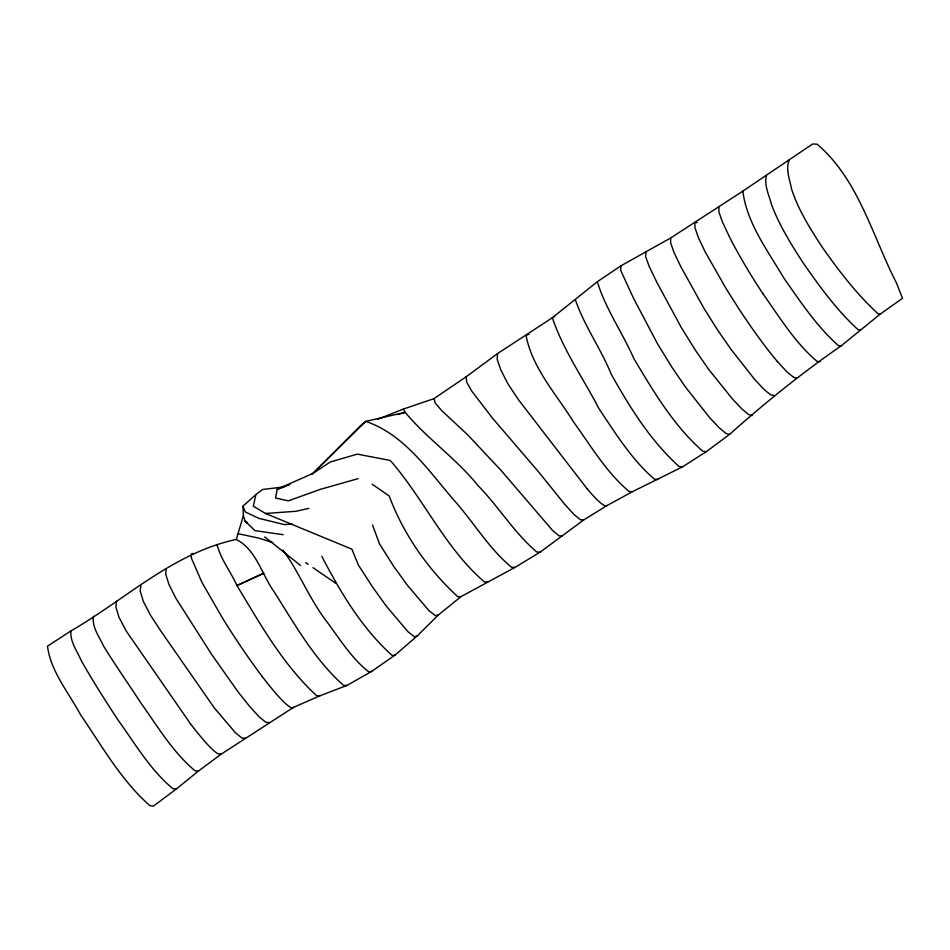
<?xml version="1.0" encoding="UTF-8"?>
<svg xmlns="http://www.w3.org/2000/svg" width="950" height="950" viewBox="0 0 950 950"><rect width="100%" height="100%" fill="white"/><g stroke="black" fill="none" stroke-linecap="round" stroke-linejoin="round"><path stroke-width="1.43" d="M742.841 191.14C746.842 223.131 767.719 250.646 783.726 277.863C800.375 301.577 816.62 326.361 838.494 345.657L841.201 345.824L880.306 314.058L902.5 298.3L896.527 283.1C872.492 236.396 858.717 179.55 817.119 144.21L812.642 143.972L742.841 191.14L670.748 237.928L620.837 265.869L597.336 281.723L552.366 317.728L497.491 353.626L466.248 376.723L433.972 398.632L403.287 409.106L377.483 419.342M620.837 265.869L620.742 270.477L633.602 298.454L657.495 343.758L671.769 367.021L685.639 387.291L709.804 417.846L719.114 427.69L725.883 433.39L729.553 434.399C765.106 402.705 802.014 372.911 841.201 345.824M670.748 237.928L670.593 242.701L673.977 252.451L681.079 267.164L703.95 308.322L717.428 329.757L730.823 349.089L754.621 379.383L763.895 389.31L770.604 394.832L774.25 395.497M346.964 685.425L343.674 685.484C314.308 659.395 294.738 624.209 273.849 591.387C261.725 574.263 256.144 549.492 236.265 539.469C173.185 552.829 125.412 599.521 70.941 630.907C69.825 641.618 77.128 650.928 81.094 660.345C92.649 680.806 105.319 700.613 118.204 720.266C135.221 743.874 150.326 769.951 172.947 788.761L176.391 788.951L198.526 770.972L221.457 753.967L293.609 707.299L319.96 695.768L346.964 685.425L371.759 671.353L395.188 654.977L417.192 635.966L438.259 615.054L461.059 596.588L514.947 567.411L539.933 552.271L583.597 520.042L607.181 505.459L632.451 491.661L682.373 466.937L706.159 451.749L729.553 434.399M497.491 353.626L497.242 359.539L500.864 370.013L507.977 383.942L518.747 400.104L587.468 489.238M645.929 252.142L645.608 256.571L649.194 266.463L656.901 282.411L681.15 327.263L695.068 349.754L708.664 369.36L732.509 399.059L741.76 408.821L748.517 414.509L752.21 415.589M166.191 568.646L165.716 574.109L168.91 584.357L175.952 598.393L211.779 654.597L238.165 692.039L249.779 706.574L259.255 716.918L265.941 722.368L269.384 722.558M93.528 616.265C91.651 627.059 99.275 636.559 103.467 645.881C115.318 665.249 128.428 683.798 140.79 702.846C157.629 726.322 172.662 752.174 195.118 770.83L198.526 770.972M116.553 601.303L115.864 606.943L118.987 617.239L126.255 631.097L190.309 723.544M140.873 585.354L140.173 590.983L143.284 601.303L150.492 615.208L161.31 631.75L214.189 707.738L235.279 732.604L241.965 738.067L245.409 738.257M766.424 175.429C763.871 185.333 769.156 195.142 771.495 204.571C779.19 225.019 790.756 243.639 802.512 261.951C819.232 285.914 836.475 310.056 858.194 329.793L860.474 329.935M289.762 484.69L282.815 487.065L262.509 489.499L255.894 494.558L253.329 506.219L265.525 513.475L351.88 549.159L358.423 565.131L372.59 587.017L386.472 606.326L407.989 631.738L414.414 636.797L417.192 635.966M236.265 539.469L243.378 515.707L242.963 506.172L255.894 494.558M789.355 159.695C785.187 169.017 789.818 179.324 791.469 188.717C798.071 209.428 809.744 227.905 821.453 246.05C838.339 270.216 856.449 293.966 878.251 313.928L880.306 314.058M176.391 788.951L153.52 806.028L149.993 805.731C121.066 780.389 101.935 745.916 80.382 714.507C68.638 692.562 50.682 671.413 47.5 646.178L70.941 630.907M554.776 316.516L552.366 317.728C563.148 350.075 583.383 378.563 599.011 408.749C615.612 433.449 631.619 459.539 654.372 479.133L657.744 479.512M319.96 695.768L316.516 695.59C283.088 664.786 260.288 624.162 236.989 585.568L263.649 573.254L236.989 585.568C230.779 571.769 220.756 559.312 217.004 544.564M282.815 487.065L277.21 489.226L275.559 498.026L288.42 500.84L320.162 489.404L358.15 478.634M529.138 334.198L526.027 335.326C532.214 368.173 556.427 394.25 573.598 422.002C590.912 445.906 606.219 472.257 629.043 491.447L632.451 491.661M285.546 486.317L277.21 489.226L312.966 473.385L330.327 461.997L357.307 454.124L390.248 460.465C423.938 498.952 445.099 548.15 484.405 581.899L487.813 581.994M398.098 414.532L405.187 412.348C427.156 438.817 456.226 458.446 477.826 485.414C498.631 506.54 514.104 532.772 536.774 551.986L539.933 552.271M308.833 508.369L295.961 511.278L265.525 513.475M395.188 654.977L392.303 655.631C362.009 628.354 340.373 592.254 321.812 556.284M438.259 615.054L435.314 615.624L428.854 610.529L407.538 585.438L393.775 566.485L379.561 543.982L372.495 525.006M371.759 671.353L368.766 671.864C351.464 658.267 339.756 639.053 326.788 621.585C309.498 599.319 299.44 572.434 282.886 549.967M291.923 523.889L284.703 524.649L258.887 518.356L245.373 512.014L242.963 506.172M461.059 596.588L457.829 596.731C427.797 569.204 403.477 534.173 389.168 495.959L372.115 484.168M514.947 567.411L511.575 567.281C488.383 548.126 473.124 521.289 453.043 499.13C427.785 469.692 404.082 434.483 365.774 421.361L359.836 426.348L311.968 474.359L365.774 421.361L405.187 412.348L403.287 409.106M221.457 753.967L218.013 753.789A88.552 10.355 56.8 0 1 190.321 723.579M697.193 222.644L694.889 222.526L694.913 227.608L698.416 237.619L705.161 251.869L726.679 289.584L739.729 310.104A92.696 10.984 56.8 0 0 777.48 361.677M820.373 361.641L817.154 361.463C794.948 342.665 779.582 317.205 762.909 293.681M562.079 536.085L559.028 535.776L552.472 530.337L500.959 470.298L467.661 434.815L441.726 410.626L435.183 402.942L433.972 398.632M583.597 520.042L580.296 519.674L573.669 514.176L564.336 503.844L538.959 472.328L492.468 418.131L471.58 390.866L466.581 381.936L466.248 376.723M682.373 466.937L679.048 466.486C650.56 440.8 629.862 407.455 611.242 374.241C600.911 348.697 584.262 325.945 575.415 299.879M283.136 534.696L255.027 530.646L245.159 521.217L243.378 515.707M706.159 451.749L702.691 451.155C673.526 425.529 653.398 391.305 633.709 358.269C622.369 332.488 605.471 308.691 597.336 281.723M237.856 533.627L258.709 538.104L272.757 542.557M247.582 522.88L245.159 521.217L247.475 523.07M305.71 562.697L308.133 564.347M312.978 567.673L335.979 583.431M264.789 536.904L300.568 565.511M793.499 377.233L786.814 371.782L777.385 361.487M718.865 206.827L718.901 211.909L722.404 221.932L729.113 236.194A94.394 11.804 56.8 0 0 762.898 293.692M796.991 377.471A91.699 10.699 56.8 0 1 793.452 377.162M607.181 505.471A91.259 10.474 56.8 0 1 587.373 489.048M293.609 707.299A88.16 10.307 56.8 0 1 283.409 701.528A89.217 10.438 56.8 0 1 262.212 676.471M193.384 553.731A88.077 9.524 56.4 0 0 191.639 558.707L201.863 582.243L222.787 618.545A94.002 10.996 56.8 0 0 262.212 676.471"/></g></svg>
